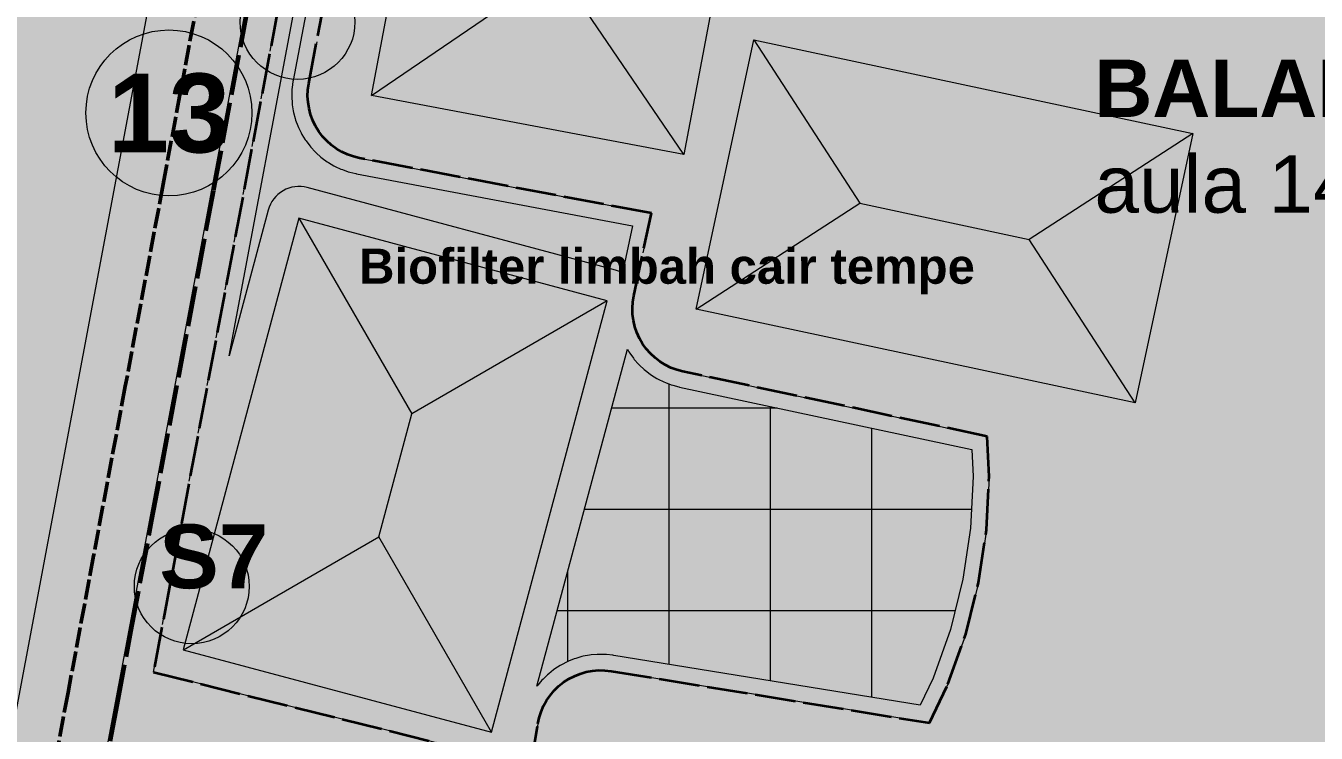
# Model space of a CAD drawing. Header units: metres. Extents: x 305909 to 307171, y 9156037 to 9156671.
# Drawn here: x 306370.52 to 306410.95, y 9156467.56 to 9156489.73 of the extents above; entities that cross this region are included whole.
import ezdxf
from ezdxf.enums import TextEntityAlignment as Align

# ---------------------------------------------------------------- set-up
doc = ezdxf.new("R2010")
doc.units = ezdxf.units.M
doc.linetypes.add('DASHED', pattern=[1.524, 1.27, -0.254])
doc.linetypes.add('DASHED2', pattern=[0.762, 0.635, -0.127])
for name, color, linetype, lineweight, true_color in [('B-BANGUNAN_PERMUKIMAN', 7, 'Continuous', 13, 0xf0cd8c), ('B-BAYANGAN', 7, 'Continuous', 0, 0x76786c), ('J-PERKERASAN_JALAN', 7, 'Continuous', 9, 0x989896), ('T-BALAI_PELATIHAN', 7, 'Continuous', 30, 0xaa2d2d), ('T-BANGUNAN_KLASTER_INTI', 7, 'Continuous', 13, 0xe88c3c), ('T-BIOFILTER', 7, 'Continuous', 13, 0x60aad2), ('T-JALUR_DISTRIBUSI_BARANG', 7, 'DASHED', 50, 0x7832aa), ('T-JALUR_WISATA_EDUKASI', 7, 'DASHED2', 50, 0xe66e00), ('T-KLASTER_TEMPE_INTI', 7, 'DASHED', 35, 0xd26e14), ('T-LABEL_ELEMEN', 7, 'Continuous', 0, 0x141414), ('T-NOMOR_ELEMEN', 7, 'Continuous', 18, 0x141414), ('T-PERSIL_BALAI', 7, 'DASHED', 13, 0xb42828), ('T-RUANG_JEMUR_DISPLAY', 7, 'Continuous', 9, 0xf9e79f), ('U-PENANDA', 7, 'Continuous', 18, 0x192d78), ('V-POHON_PENEDUH', 7, 'Continuous', 13, 0x288232), ('Z-R-UT', 7, 'Continuous', 0, 0xffd699), ('Z-SPU-2', 7, 'Continuous', 0, 0xe6d2f0)]:
    doc.layers.add(name, color=color, linetype=linetype, lineweight=lineweight, true_color=true_color)
doc.styles.add('ARIALB', font='arialbd.ttf')

# ---------------------------------------------------------------- blocks, each defined once
blk = doc.blocks.new('POHON')
at = {"true_color": 0x347638}
h = blk.add_hatch(color=97, dxfattribs=at)
h.dxf.hatch_style = 1
edge = h.paths.add_edge_path()
edge.add_arc((0, 0), 1, 0, 360)
at = {"true_color": 0x3e843e}
h = blk.add_hatch(color=97, dxfattribs=at)
h.dxf.hatch_style = 1
edge = h.paths.add_edge_path()
edge.add_arc((0, 0.78), 0.32, 0, 360)
h = blk.add_hatch(color=97, dxfattribs=at)
h.dxf.hatch_style = 1
edge = h.paths.add_edge_path()
edge.add_arc((-0.552, 0.552), 0.32, 0, 360)
at = {"true_color": 0x62a556}
h = blk.add_hatch(color=85, dxfattribs=at)
h.dxf.hatch_style = 1
edge = h.paths.add_edge_path()
edge.add_arc((-0.2, 0.22), 0.55, 0, 360)
at = {"true_color": 0x3e843e}
h = blk.add_hatch(color=97, dxfattribs=at)
h.dxf.hatch_style = 1
edge = h.paths.add_edge_path()
edge.add_arc((0.552, 0.552), 0.32, 0, 360)
at = {"true_color": 0x697060}
h = blk.add_hatch(color=251, dxfattribs=at)
h.dxf.hatch_style = 1
edge = h.paths.add_edge_path()
edge.add_arc((0.38, -0.38), 1, 0, 360)
at = {"true_color": 0x3e843e}
h = blk.add_hatch(color=97, dxfattribs=at)
h.dxf.hatch_style = 1
edge = h.paths.add_edge_path()
edge.add_arc((-0.78, 0), 0.32, 0, 360)
h = blk.add_hatch(color=97, dxfattribs=at)
h.dxf.hatch_style = 1
edge = h.paths.add_edge_path()
edge.add_arc((0.78, 0), 0.32, 0, 360)
h = blk.add_hatch(color=97, dxfattribs=at)
h.dxf.hatch_style = 1
edge = h.paths.add_edge_path()
edge.add_arc((-0.552, -0.552), 0.32, 0, 360)
h = blk.add_hatch(color=97, dxfattribs=at)
h.dxf.hatch_style = 1
edge = h.paths.add_edge_path()
edge.add_arc((0.552, -0.552), 0.32, 0, 360)
h = blk.add_hatch(color=97, dxfattribs=at)
h.dxf.hatch_style = 1
edge = h.paths.add_edge_path()
edge.add_arc((0, -0.78), 0.32, 0, 360)
at = {"color": 99, "lineweight": 9, "true_color": 0x235528}
blk.add_circle((0, 0), 1, dxfattribs=at)
blk = doc.blocks.new('PENANDA')
at = {"true_color": 0x192d78}
h = blk.add_hatch(color=166, dxfattribs=at)
h.dxf.hatch_style = 1
h.paths.add_polyline_path([(0, 1.6), (-1.4, -0.9), (1.4, -0.9)])

msp = doc.modelspace()

# ---------------------------------------------------------------- hatches: boundary and pattern name
at = {"layer": 'B-BANGUNAN_PERMUKIMAN', "true_color": 0xe9875c}
h = msp.add_hatch(color=23, dxfattribs=at)
h.dxf.hatch_style = 1
h.paths.add_polyline_path([(306387.282, 9156492.118), (306387.169, 9156491.517), (306381.348, 9156487.549), (306383.314, 9156497.939), (306387.282, 9156492.118)])
at = {"layer": 'B-BANGUNAN_PERMUKIMAN', "true_color": 0xb26847}
h = msp.add_hatch(color=25, dxfattribs=at)
h.dxf.hatch_style = 1
h.paths.add_polyline_path([(306391.138, 9156485.697), (306387.169, 9156491.517), (306387.282, 9156492.118), (306393.103, 9156496.087), (306393.103, 9156496.087), (306391.138, 9156485.697)])
at = {"layer": 'B-BANGUNAN_PERMUKIMAN', "true_color": 0xbb6d4a}
h = msp.add_hatch(color=13, dxfattribs=at)
h.dxf.hatch_style = 1
h.paths.add_polyline_path([(306387.169, 9156491.517), (306391.138, 9156485.697), (306381.348, 9156487.549), (306381.348, 9156487.549), (306387.169, 9156491.517)])
at = {"layer": 'B-BANGUNAN_PERMUKIMAN', "true_color": 0xe9885d}
h = msp.add_hatch(color=23, dxfattribs=at)
h.dxf.hatch_style = 1
h.paths.add_polyline_path([(306396.646, 9156484.171), (306391.523, 9156480.852), (306393.327, 9156489.294), (306393.327, 9156489.294), (306396.646, 9156484.171)])
at = {"layer": 'B-BANGUNAN_PERMUKIMAN', "true_color": 0xdf8259}
h = msp.add_hatch(color=23, dxfattribs=at)
h.dxf.hatch_style = 1
h.paths.add_polyline_path([(306401.957, 9156483.036), (306396.646, 9156484.171), (306393.327, 9156489.294), (306407.08, 9156486.355), (306401.957, 9156483.036)])
at = {"layer": 'B-BANGUNAN_PERMUKIMAN', "true_color": 0xb26746}
h = msp.add_hatch(color=25, dxfattribs=at)
h.dxf.hatch_style = 1
h.paths.add_polyline_path([(306405.277, 9156477.913), (306401.957, 9156483.036), (306407.08, 9156486.355), (306407.08, 9156486.355), (306405.537, 9156479.133), (306405.277, 9156477.913)])
at = {"layer": 'B-BANGUNAN_PERMUKIMAN', "true_color": 0xbc6d4a}
h = msp.add_hatch(color=13, dxfattribs=at)
h.dxf.hatch_style = 1
h.paths.add_polyline_path([(306391.523, 9156480.852), (306396.646, 9156484.171), (306401.957, 9156483.036), (306405.277, 9156477.913), (306391.523, 9156480.852)])
at = {"layer": 'B-BAYANGAN', "true_color": 0x76786c}
h = msp.add_hatch(color=8, dxfattribs=at)
h.dxf.hatch_style = 1
h.paths.add_polyline_path([(306393.853, 9156495.337), (306391.888, 9156484.947), (306382.098, 9156486.799), (306384.064, 9156497.189), (306393.853, 9156495.337)])
h = msp.add_hatch(color=8, dxfattribs=at)
h.dxf.hatch_style = 1
h.paths.add_polyline_path([(306393.853, 9156495.337), (306391.888, 9156484.947), (306382.098, 9156486.799), (306384.064, 9156497.189), (306393.853, 9156495.337)])
h = msp.add_hatch(color=8, dxfattribs=at)
h.dxf.hatch_style = 1
h.paths.add_polyline_path([(306407.83, 9156485.605), (306406.026, 9156477.163), (306392.273, 9156480.102), (306394.077, 9156488.544), (306407.83, 9156485.605)])
h = msp.add_hatch(color=8, dxfattribs=at)
h.dxf.hatch_style = 1
h.paths.add_polyline_path([(306407.83, 9156485.605), (306406.026, 9156477.163), (306392.273, 9156480.102), (306394.077, 9156488.544), (306407.83, 9156485.605)])
h = msp.add_hatch(color=8, dxfattribs=at)
h.dxf.hatch_style = 1
h.paths.add_polyline_path([(306389.635, 9156480.208), (306379.976, 9156482.796), (306376.352, 9156469.273), (306386.012, 9156466.685), (306389.635, 9156480.208)])
at = {"layer": 'J-PERKERASAN_JALAN', "true_color": 0x989896}
h = msp.add_hatch(color=252, dxfattribs=at)
h.dxf.hatch_style = 1
h.paths.add_polyline_path([(306211.341, 9156561.319), (306215.693, 9156561.13), (306215.76, 9156561.126), (306215.8, 9156561.123), (306215.867, 9156561.117), (306305.106, 9156551.206), (306305.211, 9156551.196), (306385.831, 9156544.389), (306385.918, 9156544.38), (306385.969, 9156544.374), (306386.055, 9156544.361), (306424.864, 9156537.661), (306424.901, 9156537.654), (306424.922, 9156537.65), (306424.958, 9156537.643), (306453.186, 9156531.689), (306453.481, 9156531.639), (306455.847, 9156531.322), (306456.066, 9156531.299), (306458.588, 9156531.102), (306458.613, 9156531.1), (306499.527, 9156528.16), (306499.548, 9156528.159), (306503.861, 9156527.791), (306503.93, 9156527.784), (306503.97, 9156527.78), (306504.038, 9156527.77), (306508.381, 9156527.098), (306524.104, 9156524.604), (306524.104, 9156521.364), (306507.903, 9156523.933), (306507.888, 9156523.936), (306503.705, 9156524.584), (306503.432, 9156524.616), (306499.323, 9156524.966), (306499.27, 9156524.971), (306458.379, 9156527.908), (306455.69, 9156528.118), (306455.636, 9156528.123), (306455.603, 9156528.127), (306455.548, 9156528.133), (306452.885, 9156528.49), (306452.811, 9156528.501), (306452.767, 9156528.509), (306452.694, 9156528.523), (306424.381, 9156534.494), (306424.236, 9156534.522), (306390.807, 9156540.293), (306390.292, 9156540.348), (306389.774, 9156540.336), (306389.261, 9156540.256), (306388.764, 9156540.112), (306388.289, 9156539.904), (306387.845, 9156539.636), (306387.439, 9156539.314), (306387.079, 9156538.941), (306386.769, 9156538.525), (306386.516, 9156538.073), (306386.324, 9156537.592), (306386.196, 9156537.089), (306373.097, 9156467.337), (306371.27, 9156457.608), (306371.258, 9156457.542), (306354.047, 9156356.618), (306353.994, 9156356.117), (306354.004, 9156355.613), (306354.077, 9156355.115), (306354.213, 9156354.629), (306354.408, 9156354.165), (306354.661, 9156353.729), (306354.966, 9156353.328), (306355.319, 9156352.968), (306355.714, 9156352.656), (306356.146, 9156352.396), (306356.607, 9156352.192), (306357.09, 9156352.048), (306357.587, 9156351.966), (306409.631, 9156346.693), (306409.685, 9156346.687), (306409.717, 9156346.683), (306409.771, 9156346.675), (306440.166, 9156341.92), (306440.608, 9156341.876), (306479.912, 9156340.134), (306480.43, 9156340.144), (306480.943, 9156340.222), (306481.441, 9156340.365), (306481.917, 9156340.572), (306482.362, 9156340.838), (306482.768, 9156341.16), (306483.13, 9156341.531), (306483.441, 9156341.946), (306483.695, 9156342.398), (306483.889, 9156342.879), (306484.019, 9156343.381), (306484.082, 9156343.896), (306484.563, 9156352.101), (306486.641, 9156384.636), (306486.657, 9156384.758), (306486.78, 9156384.758), (306489.513, 9156384.584), (306489.635, 9156384.568), (306489.635, 9156384.445), (306487.559, 9156351.943), (306487.558, 9156351.922), (306487.067, 9156343.551), (306487.07, 9156343.043), (306487.137, 9156342.539), (306487.267, 9156342.048), (306487.458, 9156341.578), (306487.707, 9156341.135), (306488.011, 9156340.728), (306488.363, 9156340.362), (306488.76, 9156340.044), (306489.193, 9156339.779), (306489.656, 9156339.571), (306490.142, 9156339.423), (306490.643, 9156339.338), (306492.503, 9156339.143), (306492.541, 9156339.139), (306492.564, 9156339.136), (306492.602, 9156339.131), (306513.238, 9156336.16), (306513.401, 9156336.139), (306524.104, 9156335.046), (306524.104, 9156331.829), (306512.982, 9156332.966), (306512.941, 9156332.97), (306512.916, 9156332.973), (306512.875, 9156332.979), (306498.863, 9156334.996), (306498.356, 9156335.037), (306497.849, 9156335.012), (306497.349, 9156334.924), (306496.864, 9156334.773), (306496.402, 9156334.562), (306495.97, 9156334.294), (306495.576, 9156333.973), (306495.226, 9156333.605), (306494.925, 9156333.196), (306494.679, 9156332.752), (306494.49, 9156332.28), (306494.364, 9156331.788), (306494.3, 9156331.284), (306494.301, 9156330.776), (306499.491, 9156251.377), (306499.491, 9156251.254), (306499.369, 9156251.238), (306496.637, 9156251.059), (306496.514, 9156251.059), (306496.498, 9156251.181), (306491.167, 9156332.724), (306491.102, 9156333.229), (306490.973, 9156333.721), (306490.782, 9156334.193), (306490.533, 9156334.637), (306490.23, 9156335.046), (306489.877, 9156335.413), (306489.48, 9156335.732), (306489.047, 9156335.998), (306488.582, 9156336.207), (306488.095, 9156336.356), (306487.594, 9156336.441), (306485.258, 9156336.686), (306485.017, 9156336.704), (306446.09, 9156338.429), (306445.584, 9156338.42), (306445.083, 9156338.346), (306444.595, 9156338.21), (306444.129, 9156338.013), (306443.691, 9156337.759), (306443.289, 9156337.452), (306442.928, 9156337.096), (306442.616, 9156336.698), (306442.356, 9156336.263), (306442.153, 9156335.8), (306442.011, 9156335.314), (306441.931, 9156334.814), (306441.915, 9156334.308), (306442.571, 9156313.413), (306442.58, 9156313.248), (306443.283, 9156303.609), (306443.286, 9156303.565), (306443.287, 9156303.544), (306443.288, 9156303.5), (306443.886, 9156283.072), (306443.882, 9156282.949), (306443.759, 9156282.937), (306441.022, 9156282.857), (306440.899, 9156282.862), (306440.888, 9156282.984), (306440.293, 9156303.314), (306440.284, 9156303.488), (306439.581, 9156313.122), (306439.578, 9156313.164), (306439.577, 9156313.184), (306439.576, 9156313.226), (306438.873, 9156335.586), (306438.826, 9156336.086), (306438.716, 9156336.577), (306438.545, 9156337.05), (306438.317, 9156337.498), (306438.034, 9156337.914), (306437.701, 9156338.291), (306437.323, 9156338.623), (306436.907, 9156338.906), (306436.458, 9156339.133), (306435.985, 9156339.303), (306435.494, 9156339.412), (306409.399, 9156343.494), (306409.184, 9156343.522), (306356.316, 9156348.878), (306355.783, 9156348.897), (306355.253, 9156348.844), (306354.735, 9156348.722), (306354.238, 9156348.531), (306353.77, 9156348.276), (306353.34, 9156347.962), (306352.956, 9156347.593), (306352.624, 9156347.176), (306352.351, 9156346.719), (306352.141, 9156346.23), (306351.997, 9156345.717), (306341.11, 9156293.6), (306341.085, 9156293.468), (306330.918, 9156235.039), (306330.908, 9156234.979), (306329.587, 9156226.644), (306329.547, 9156226.286), (306329.002, 9156218.17), (306329.001, 9156218.146), (306326.612, 9156189.443), (306326.594, 9156189.321), (306326.471, 9156189.324), (306323.742, 9156189.551), (306323.62, 9156189.569), (306323.622, 9156189.692), (306326.007, 9156218.339), (306326.011, 9156218.403), (306326.567, 9156226.689), (306326.575, 9156226.779), (306326.58, 9156226.824), (306326.592, 9156226.913), (306327.95, 9156235.479), (306327.954, 9156235.502), (306338.142, 9156294.057), (306338.148, 9156294.09), (306338.151, 9156294.106), (306338.158, 9156294.139), (306348.925, 9156345.68), (306348.998, 9156346.205), (306349.002, 9156346.735), (306348.936, 9156347.261), (306348.8, 9156347.774), (306348.598, 9156348.264), (306348.333, 9156348.723), (306348.01, 9156349.143), (306347.634, 9156349.517), (306347.211, 9156349.837), (306346.75, 9156350.099), (306346.259, 9156350.298), (306345.745, 9156350.43), (306324.834, 9156354.345), (306324.271, 9156354.41), (306279.508, 9156356.343), (306211.341, 9156359.746), (306211.341, 9156362.949), (306279.625, 9156359.541), (306279.652, 9156359.54), (306324.736, 9156357.593), (306324.877, 9156357.581), (306324.962, 9156357.572), (306325.102, 9156357.551), (306346.36, 9156353.57), (306346.885, 9156353.507), (306347.414, 9156353.514), (306347.937, 9156353.591), (306348.445, 9156353.736), (306348.93, 9156353.947), (306349.383, 9156354.219), (306349.796, 9156354.55), (306350.161, 9156354.931), (306350.473, 9156355.358), (306350.727, 9156355.822), (306350.917, 9156356.315), (306351.04, 9156356.829), (306367.345, 9156452.444), (306367.4, 9156452.978), (306367.382, 9156453.515), (306367.293, 9156454.044), (306367.134, 9156454.557), (306366.908, 9156455.044), (306366.618, 9156455.496), (306366.271, 9156455.905), (306365.872, 9156456.264), (306365.428, 9156456.566), (306364.948, 9156456.806), (306364.44, 9156456.98), (306363.913, 9156457.084), (306328.417, 9156461.659), (306307.102, 9156464.447), (306307.086, 9156464.449), (306307.041, 9156464.456), (306243.125, 9156474.305), (306242.61, 9156474.35), (306242.093, 9156474.329), (306241.583, 9156474.241), (306241.089, 9156474.088), (306240.619, 9156473.873), (306240.18, 9156473.598), (306239.781, 9156473.27), (306239.427, 9156472.892), (306239.125, 9156472.472), (306238.879, 9156472.017), (306235.863, 9156465.428), (306235.816, 9156465.333), (306235.721, 9156465.173), (306235.626, 9156465.045), (306235.517, 9156464.929), (306235.377, 9156464.807), (306235.291, 9156464.744), (306234.104, 9156463.916), (306234.011, 9156463.855), (306233.816, 9156463.749), (306233.715, 9156463.704), (306232.243, 9156463.105), (306232.16, 9156463.073), (306232.012, 9156463.028), (306231.882, 9156463), (306231.728, 9156462.982), (306231.639, 9156462.977), (306225.305, 9156462.777), (306225.175, 9156462.777), (306225.11, 9156462.78), (306224.979, 9156462.788), (306217.294, 9156463.552), (306217.186, 9156463.566), (306217.132, 9156463.574), (306217.025, 9156463.594), (306211.341, 9156464.792), (306211.341, 9156467.858), (306217.404, 9156466.58), (306217.834, 9156466.513), (306224.983, 9156465.803), (306225.505, 9156465.785), (306230.354, 9156465.938), (306230.906, 9156465.994), (306231.444, 9156466.125), (306231.96, 9156466.33), (306232.442, 9156466.604), (306232.881, 9156466.943), (306233.27, 9156467.338), (306233.6, 9156467.784), (306233.865, 9156468.271), (306237.161, 9156475.469), (306237.205, 9156475.561), (306237.295, 9156475.714), (306237.385, 9156475.836), (306237.487, 9156475.949), (306237.6, 9156476.051), (306237.743, 9156476.156), (306237.829, 9156476.21), (306239.166, 9156476.996), (306239.245, 9156477.041), (306239.389, 9156477.108), (306239.517, 9156477.155), (306239.67, 9156477.196), (306239.759, 9156477.213), (306241.459, 9156477.502), (306241.565, 9156477.517), (306241.752, 9156477.529), (306241.939, 9156477.52), (306242.045, 9156477.507), (306307.452, 9156467.428), (306307.542, 9156467.415), (306328.795, 9156464.635), (306328.802, 9156464.634), (306364.829, 9156459.991), (306365.332, 9156459.958), (306365.835, 9156459.989), (306366.33, 9156460.083), (306366.81, 9156460.238), (306367.266, 9156460.452), (306367.692, 9156460.722), (306368.08, 9156461.044), (306368.425, 9156461.412), (306368.721, 9156461.82), (306368.963, 9156462.262), (306369.147, 9156462.731), (306369.271, 9156463.22), (306370.149, 9156467.89), (306383.124, 9156536.986), (306383.186, 9156537.496), (306383.182, 9156538.011), (306383.112, 9156538.52), (306382.978, 9156539.016), (306382.781, 9156539.491), (306382.525, 9156539.937), (306382.213, 9156540.346), (306381.852, 9156540.712), (306381.447, 9156541.028), (306381.004, 9156541.29), (306380.532, 9156541.493), (306380.037, 9156541.634), (306379.529, 9156541.71), (306304.881, 9156548.012), (306304.855, 9156548.015), (306304.839, 9156548.016), (306304.813, 9156548.019), (306215.667, 9156557.919), (306215.399, 9156557.94), (306211.341, 9156558.116), (306211.341, 9156561.319)])
at = {"layer": 'T-BALAI_PELATIHAN', "true_color": 0xb62b2b}
h = msp.add_hatch(color=22, dxfattribs=at)
h.dxf.hatch_style = 1
h.paths.add_polyline_path([(306382.611, 9156477.573), (306381.576, 9156473.708), (306375.453, 9156470.174), (306379.076, 9156483.696), (306382.611, 9156477.573)])
at = {"layer": 'T-BALAI_PELATIHAN', "true_color": 0xac2929}
h = msp.add_hatch(color=24, dxfattribs=at)
h.dxf.hatch_style = 1
h.paths.add_polyline_path([(306382.611, 9156477.573), (306379.076, 9156483.696), (306388.734, 9156481.108), (306382.611, 9156477.573)])
at = {"layer": 'T-BALAI_PELATIHAN', "true_color": 0x892020}
h = msp.add_hatch(color=26, dxfattribs=at)
h.dxf.hatch_style = 1
h.paths.add_polyline_path([(306385.112, 9156467.585), (306381.576, 9156473.708), (306382.611, 9156477.573), (306388.734, 9156481.108), (306388.734, 9156481.108), (306385.112, 9156467.585)])
at = {"layer": 'T-BALAI_PELATIHAN', "true_color": 0x932222}
h = msp.add_hatch(color=24, dxfattribs=at)
h.dxf.hatch_style = 1
h.paths.add_polyline_path([(306381.576, 9156473.708), (306385.112, 9156467.585), (306375.453, 9156470.173), (306375.453, 9156470.174), (306381.576, 9156473.708)])
at = {"layer": 'T-BANGUNAN_KLASTER_INTI', "true_color": 0xff952d}
h = msp.add_hatch(color=30, dxfattribs=at)
h.dxf.hatch_style = 1
h.paths.add_polyline_path([(306387.282, 9156492.118), (306387.169, 9156491.517), (306381.348, 9156487.549), (306383.314, 9156497.939), (306387.282, 9156492.118)])
at = {"layer": 'T-BANGUNAN_KLASTER_INTI', "true_color": 0xc97222}
h = msp.add_hatch(color=32, dxfattribs=at)
h.dxf.hatch_style = 1
h.paths.add_polyline_path([(306391.138, 9156485.697), (306387.169, 9156491.517), (306387.282, 9156492.118), (306393.103, 9156496.087), (306393.103, 9156496.087), (306391.138, 9156485.697)])
at = {"layer": 'T-BANGUNAN_KLASTER_INTI', "true_color": 0xd37824}
h = msp.add_hatch(color=32, dxfattribs=at)
h.dxf.hatch_style = 1
h.paths.add_polyline_path([(306387.169, 9156491.517), (306391.138, 9156485.697), (306381.348, 9156487.549), (306381.348, 9156487.549), (306387.169, 9156491.517)])
at = {"layer": 'T-BANGUNAN_KLASTER_INTI', "true_color": 0xff952d}
h = msp.add_hatch(color=30, dxfattribs=at)
h.dxf.hatch_style = 1
h.paths.add_polyline_path([(306396.646, 9156484.171), (306391.523, 9156480.852), (306393.327, 9156489.294), (306393.327, 9156489.294), (306396.646, 9156484.171)])
at = {"layer": 'T-BANGUNAN_KLASTER_INTI', "true_color": 0xfc8f2b}
h = msp.add_hatch(color=30, dxfattribs=at)
h.dxf.hatch_style = 1
h.paths.add_polyline_path([(306401.957, 9156483.036), (306396.646, 9156484.171), (306393.327, 9156489.294), (306407.08, 9156486.355), (306401.957, 9156483.036)])
at = {"layer": 'T-BANGUNAN_KLASTER_INTI', "true_color": 0xc87222}
h = msp.add_hatch(color=32, dxfattribs=at)
h.dxf.hatch_style = 1
h.paths.add_polyline_path([(306405.277, 9156477.913), (306401.957, 9156483.036), (306407.08, 9156486.355), (306407.08, 9156486.355), (306405.537, 9156479.133), (306405.277, 9156477.913)])
at = {"layer": 'T-BANGUNAN_KLASTER_INTI', "true_color": 0xd37824}
h = msp.add_hatch(color=32, dxfattribs=at)
h.dxf.hatch_style = 1
h.paths.add_polyline_path([(306391.523, 9156480.852), (306396.646, 9156484.171), (306401.957, 9156483.036), (306405.277, 9156477.913), (306391.523, 9156480.852)])
at = {"layer": 'T-BIOFILTER', "true_color": 0x60aad2}
h = msp.add_hatch(color=143, dxfattribs=at)
h.dxf.hatch_style = 1
h.paths.add_polyline_path([(306378.888, 9156487.989), (306378.861, 9156487.795), (306378.856, 9156487.746), (306378.848, 9156487.55), (306378.849, 9156487.501), (306378.86, 9156487.305), (306378.866, 9156487.256), (306378.896, 9156487.062), (306378.906, 9156487.014), (306378.956, 9156486.824), (306378.97, 9156486.777), (306379.038, 9156486.593), (306379.058, 9156486.548), (306379.143, 9156486.371), (306379.167, 9156486.328), (306379.269, 9156486.161), (306379.297, 9156486.12), (306379.415, 9156485.964), (306379.447, 9156485.926), (306379.58, 9156485.782), (306379.615, 9156485.748), (306379.761, 9156485.617), (306379.8, 9156485.586), (306379.958, 9156485.471), (306379.999, 9156485.444), (306380.169, 9156485.345), (306380.212, 9156485.322), (306380.39, 9156485.24), (306380.436, 9156485.222), (306380.621, 9156485.157), (306380.668, 9156485.143), (306380.859, 9156485.097), (306380.883, 9156485.092), (306389.523, 9156483.458), (306389.209, 9156481.987), (306389.177, 9156482.005), (306389.087, 9156482.044), (306388.994, 9156482.074), (306379.335, 9156484.662), (306379.239, 9156484.683), (306379.141, 9156484.694), (306379.043, 9156484.695), (306378.945, 9156484.687), (306378.849, 9156484.67), (306378.755, 9156484.643), (306378.663, 9156484.607), (306378.576, 9156484.562), (306378.493, 9156484.509), (306378.417, 9156484.448), (306378.346, 9156484.379), (306378.283, 9156484.305), (306378.227, 9156484.224), (306378.179, 9156484.138), (306378.14, 9156484.048), (306378.11, 9156483.955), (306376.887, 9156479.391), (306379.152, 9156491.449), (306379.561, 9156491.552), (306378.892, 9156488.013), (306378.888, 9156487.989)])
at = {"layer": 'T-NOMOR_ELEMEN', "true_color": 0xffffff}
h = msp.add_hatch(color=7, dxfattribs=at)
h.dxf.hatch_style = 1
edge = h.paths.add_edge_path()
edge.add_arc((306375, 9156487), 2.6, 0, 360)
at = {"layer": 'T-RUANG_JEMUR_DISPLAY', "true_color": 0xf6e4a0}
h = msp.add_hatch(color=41, dxfattribs=at)
h.dxf.hatch_style = 1
h.paths.add_polyline_path([(306389.412, 9156479.513), (306389.439, 9156479.472), (306389.553, 9156479.313), (306389.584, 9156479.274), (306389.714, 9156479.127), (306389.748, 9156479.092), (306389.891, 9156478.958), (306389.929, 9156478.926), (306390.085, 9156478.807), (306390.125, 9156478.779), (306390.292, 9156478.676), (306390.335, 9156478.652), (306390.511, 9156478.566), (306390.556, 9156478.547), (306390.74, 9156478.478), (306390.787, 9156478.463), (306390.977, 9156478.413), (306391, 9156478.407), (306400.158, 9156476.45), (306400.199, 9156475.6), (306400.12, 9156473.983), (306399.882, 9156472.381), (306399.489, 9156470.81), (306398.943, 9156469.286), (306398.54, 9156468.432), (306388.937, 9156469.997), (306388.912, 9156470), (306388.717, 9156470.022), (306388.668, 9156470.026), (306388.472, 9156470.028), (306388.423, 9156470.027), (306388.228, 9156470.01), (306388.179, 9156470.004), (306387.986, 9156469.968), (306387.938, 9156469.957), (306387.75, 9156469.903), (306387.703, 9156469.887), (306387.521, 9156469.814), (306387.476, 9156469.794), (306387.302, 9156469.704), (306387.259, 9156469.679), (306387.095, 9156469.573), (306387.055, 9156469.544), (306386.901, 9156469.422), (306386.864, 9156469.389), (306386.724, 9156469.252), (306386.69, 9156469.216), (306386.564, 9156469.066), (306386.534, 9156469.028), (306386.534, 9156469.027), (306389.365, 9156479.594), (306389.412, 9156479.513)])
at = {"layer": 'T-RUANG_JEMUR_DISPLAY', "true_color": 0xdcc478}
h = msp.add_hatch(dxfattribs=at)
h.set_pattern_fill('NET', color=53)
h.paths.add_polyline_path([(306389.412, 9156479.513), (306389.439, 9156479.472), (306389.553, 9156479.313), (306389.584, 9156479.274), (306389.714, 9156479.127), (306389.748, 9156479.092), (306389.891, 9156478.958), (306389.929, 9156478.926), (306390.085, 9156478.807), (306390.125, 9156478.779), (306390.292, 9156478.676), (306390.335, 9156478.652), (306390.511, 9156478.566), (306390.556, 9156478.547), (306390.74, 9156478.478), (306390.787, 9156478.463), (306390.977, 9156478.413), (306391, 9156478.407), (306400.158, 9156476.45), (306400.199, 9156475.6), (306400.12, 9156473.983), (306399.882, 9156472.381), (306399.489, 9156470.81), (306398.943, 9156469.286), (306398.54, 9156468.432), (306388.937, 9156469.997), (306388.912, 9156470), (306388.717, 9156470.022), (306388.668, 9156470.026), (306388.472, 9156470.028), (306388.423, 9156470.027), (306388.228, 9156470.01), (306388.179, 9156470.004), (306387.986, 9156469.968), (306387.938, 9156469.957), (306387.75, 9156469.903), (306387.703, 9156469.887), (306387.521, 9156469.814), (306387.476, 9156469.794), (306387.302, 9156469.704), (306387.259, 9156469.679), (306387.095, 9156469.573), (306387.055, 9156469.544), (306386.901, 9156469.422), (306386.864, 9156469.389), (306386.724, 9156469.252), (306386.69, 9156469.216), (306386.564, 9156469.066), (306386.534, 9156469.028), (306386.534, 9156469.027), (306389.365, 9156479.594), (306389.412, 9156479.513)])
at = {"layer": 'Z-R-UT', "true_color": 0xf6dcac}
h = msp.add_hatch(color=41, dxfattribs=at)
h.dxf.hatch_style = 1
h.paths.add_polyline_path([(306039.052, 9156573.455), (306119.178, 9156567.786), (306119.178, 9156567.786), (306160.523, 9156563.133), (306160.523, 9156563.133), (306186.122, 9156560.815), (306186.122, 9156560.815), (306215.657, 9156559.53), (306215.657, 9156559.53), (306305.003, 9156549.608), (306305.003, 9156549.608), (306385.74, 9156542.791), (306385.74, 9156542.791), (306385.919, 9156542.76), (306385.919, 9156484.648), (306380.976, 9156485.584), (306380.785, 9156485.629), (306380.6, 9156485.694), (306380.422, 9156485.776), (306380.252, 9156485.875), (306380.094, 9156485.991), (306379.947, 9156486.121), (306379.814, 9156486.265), (306379.696, 9156486.422), (306379.593, 9156486.589), (306379.507, 9156486.766), (306379.44, 9156486.95), (306379.39, 9156487.14), (306379.36, 9156487.334), (306379.348, 9156487.53), (306379.356, 9156487.726), (306379.383, 9156487.92), (306380.198, 9156492.227), (306378.765, 9156491.868), (306378.718, 9156491.851), (306374.515, 9156469.469), (306385.919, 9156466.63), (306385.919, 9156380), (306360, 9156380), (306360, 9156380), (306360, 9156380), (306360, 9156400.449), (306360, 9156400.449), (306360, 9156400.45), (306369.785, 9156457.829), (306369.785, 9156457.83), (306369.785, 9156457.831), (306369.785, 9156457.832), (306369.785, 9156457.833), (306369.785, 9156457.834), (306369.784, 9156457.835), (306369.784, 9156457.836), (306369.783, 9156457.837), (306369.783, 9156457.838), (306369.782, 9156457.838), (306369.781, 9156457.839), (306369.78, 9156457.84), (306369.78, 9156457.84), (306369.779, 9156457.84), (306369.778, 9156457.841), (306369.777, 9156457.841), (306341.904, 9156461.433), (306341.903, 9156461.433), (306341.903, 9156461.433), (306342.144, 9156465.284), (306342.144, 9156465.285), (306342.144, 9156465.286), (306342.144, 9156465.287), (306342.143, 9156465.288), (306342.143, 9156465.288), (306342.143, 9156465.289), (306342.142, 9156465.29), (306342.142, 9156465.291), (306342.141, 9156465.292), (306342.14, 9156465.292), (306342.139, 9156465.293), (306342.138, 9156465.293), (306342.138, 9156465.294), (306342.137, 9156465.294), (306342.136, 9156465.294), (306264.747, 9156477.801), (306264.746, 9156477.802), (306264.745, 9156477.802), (306222.528, 9156475.456), (306222.528, 9156475.456), (306150.602, 9156473.893), (306150.602, 9156473.893), (306060.207, 9156485.254), (306060.206, 9156485.254), (306060.206, 9156485.254), (306051.451, 9156523.214), (306051.45, 9156523.215), (306033.081, 9156573.806), (306033.081, 9156573.806), (306033.081, 9156573.806), (306039.052, 9156573.455), (306039.052, 9156573.455)])
h = msp.add_hatch(color=41, dxfattribs=at)
h.dxf.hatch_style = 1
h.paths.add_polyline_path([(306385.919, 9156542.76), (306424.61, 9156536.081), (306424.61, 9156536.081), (306440, 9156532.835), (306440, 9156532.835), (306440, 9156532.835), (306440, 9156380), (306440, 9156380), (306440, 9156380), (306385.919, 9156380), (306385.919, 9156466.63), (306386.344, 9156466.524), (306386.561, 9156467.851), (306386.602, 9156468.043), (306386.661, 9156468.23), (306386.739, 9156468.41), (306386.834, 9156468.582), (306386.945, 9156468.744), (306387.072, 9156468.894), (306387.213, 9156469.031), (306387.366, 9156469.153), (306387.531, 9156469.26), (306387.705, 9156469.35), (306387.888, 9156469.422), (306388.076, 9156469.476), (306388.27, 9156469.512), (306388.465, 9156469.528), (306388.661, 9156469.526), (306388.856, 9156469.504), (306398.831, 9156467.878), (306399.406, 9156469.094), (306399.968, 9156470.665), (306400.373, 9156472.283), (306400.618, 9156473.934), (306400.7, 9156475.6), (306400.638, 9156476.859), (306391.105, 9156478.896), (306390.915, 9156478.946), (306390.731, 9156479.015), (306390.555, 9156479.101), (306390.388, 9156479.205), (306390.232, 9156479.324), (306390.089, 9156479.458), (306389.959, 9156479.605), (306389.844, 9156479.764), (306389.746, 9156479.934), (306389.664, 9156480.113), (306389.601, 9156480.298), (306389.556, 9156480.489), (306389.53, 9156480.684), (306389.523, 9156480.88), (306389.535, 9156481.076), (306389.567, 9156481.27), (306390.119, 9156483.854), (306385.919, 9156484.648), (306385.919, 9156542.76)])
at = {"layer": 'Z-SPU-2', "true_color": 0xf0e0c8}
h = msp.add_hatch(color=254, dxfattribs=at)
h.dxf.hatch_style = 1
h.paths.add_polyline_path([(306379.36, 9156487.334), (306379.39, 9156487.14), (306379.44, 9156486.95), (306379.507, 9156486.766), (306379.593, 9156486.589), (306379.696, 9156486.422), (306379.814, 9156486.265), (306379.947, 9156486.121), (306380.094, 9156485.991), (306380.252, 9156485.875), (306380.422, 9156485.776), (306380.6, 9156485.694), (306380.785, 9156485.629), (306380.976, 9156485.584), (306390.119, 9156483.854), (306389.567, 9156481.27), (306389.535, 9156481.076), (306389.523, 9156480.88), (306389.53, 9156480.684), (306389.556, 9156480.489), (306389.601, 9156480.298), (306389.664, 9156480.113), (306389.746, 9156479.934), (306389.844, 9156479.764), (306389.959, 9156479.605), (306390.089, 9156479.458), (306390.232, 9156479.324), (306390.388, 9156479.205), (306390.555, 9156479.101), (306390.731, 9156479.015), (306390.915, 9156478.946), (306391.105, 9156478.896), (306400.638, 9156476.859), (306400.7, 9156475.6), (306400.618, 9156473.934), (306400.373, 9156472.283), (306399.968, 9156470.665), (306399.406, 9156469.094), (306398.831, 9156467.878), (306388.856, 9156469.504), (306388.661, 9156469.526), (306388.465, 9156469.528), (306388.27, 9156469.512), (306388.076, 9156469.476), (306387.888, 9156469.422), (306387.705, 9156469.35), (306387.531, 9156469.26), (306387.366, 9156469.153), (306387.213, 9156469.031), (306387.072, 9156468.894), (306386.945, 9156468.744), (306386.834, 9156468.582), (306386.739, 9156468.41), (306386.661, 9156468.23), (306386.602, 9156468.043), (306386.561, 9156467.851), (306386.344, 9156466.524), (306374.515, 9156469.469), (306378.718, 9156491.851), (306378.765, 9156491.868), (306380.198, 9156492.227), (306379.383, 9156487.92), (306379.356, 9156487.726), (306379.348, 9156487.53), (306379.36, 9156487.334)])

# ---------------------------------------------------------------- linework, layer by layer
at = {"layer": 'B-BANGUNAN_PERMUKIMAN', "color": 17, "lineweight": 9, "true_color": 0x71422d}
for p, q in [((306381.348, 9156487.549), (306387.169, 9156491.517)), ((306391.138, 9156485.697), (306387.169, 9156491.517)), ((306393.327, 9156489.294), (306396.646, 9156484.171)), ((306407.08, 9156486.355), (306401.957, 9156483.036)), ((306391.523, 9156480.852), (306396.646, 9156484.171)), ((306396.646, 9156484.171), (306401.957, 9156483.036)), ((306405.277, 9156477.913), (306401.957, 9156483.036))]:
    msp.add_line(p, q, dxfattribs=at)
at = {"layer": 'B-BANGUNAN_PERMUKIMAN', "color": 17, "lineweight": 13, "true_color": 0x71422d}
for points in [[(306393.103, 9156496.087), (306391.138, 9156485.697), (306381.348, 9156487.549), (306383.314, 9156497.939), (306393.103, 9156496.087)], [(306407.08, 9156486.355), (306405.276, 9156477.913), (306391.523, 9156480.852), (306393.327, 9156489.294), (306407.08, 9156486.355)]]:
    msp.add_lwpolyline(points, close=True, dxfattribs=at)
at = {"layer": 'J-PERKERASAN_JALAN', "color": 251, "lineweight": 13, "true_color": 0x6c6c6a}
for points in [[(306424.236, 9156534.522), (306390.807, 9156540.293), (306390.292, 9156540.348), (306389.774, 9156540.336), (306389.261, 9156540.256), (306388.764, 9156540.112), (306388.289, 9156539.904), (306387.845, 9156539.636), (306387.439, 9156539.314), (306387.079, 9156538.941), (306386.769, 9156538.525), (306386.516, 9156538.073), (306386.324, 9156537.592), (306386.196, 9156537.089), (306373.097, 9156467.337), (306371.27, 9156457.608), (306371.258, 9156457.542), (306354.047, 9156356.618)], [(306328.802, 9156464.634), (306364.829, 9156459.991), (306365.332, 9156459.958), (306365.835, 9156459.989), (306366.33, 9156460.083), (306366.81, 9156460.238), (306367.266, 9156460.452), (306367.692, 9156460.722), (306368.08, 9156461.044), (306368.425, 9156461.412), (306368.721, 9156461.82), (306368.963, 9156462.262), (306369.147, 9156462.731), (306369.271, 9156463.22), (306370.149, 9156467.89), (306383.124, 9156536.986)]]:
    msp.add_lwpolyline(points, dxfattribs=at)
at = {"layer": 'T-BALAI_PELATIHAN', "color": 28, "lineweight": 9, "true_color": 0x581414}
for p, q in [((306379.076, 9156483.696), (306382.611, 9156477.573)), ((306388.734, 9156481.108), (306382.611, 9156477.573)), ((306381.576, 9156473.708), (306382.611, 9156477.573)), ((306375.453, 9156470.174), (306381.576, 9156473.708)), ((306385.112, 9156467.585), (306381.576, 9156473.708))]:
    msp.add_line(p, q, dxfattribs=at)
at = {"layer": 'T-BALAI_PELATIHAN', "color": 28, "lineweight": 13, "true_color": 0x581414}
msp.add_lwpolyline([(306388.735, 9156481.108), (306379.076, 9156483.696), (306375.452, 9156470.173), (306385.112, 9156467.585), (306388.735, 9156481.108)], close=True, dxfattribs=at)
at = {"layer": 'T-BANGUNAN_KLASTER_INTI', "color": 36, "lineweight": 9, "true_color": 0x7f4816}
for p, q in [((306381.348, 9156487.549), (306387.169, 9156491.517)), ((306391.138, 9156485.697), (306387.169, 9156491.517)), ((306393.327, 9156489.294), (306396.646, 9156484.171)), ((306407.08, 9156486.355), (306401.957, 9156483.036)), ((306391.523, 9156480.852), (306396.646, 9156484.171)), ((306396.646, 9156484.171), (306401.957, 9156483.036)), ((306405.277, 9156477.913), (306401.957, 9156483.036))]:
    msp.add_line(p, q, dxfattribs=at)
at = {"layer": 'T-BANGUNAN_KLASTER_INTI', "color": 36, "lineweight": 13, "true_color": 0x7f4816}
for points in [[(306393.103, 9156496.087), (306391.138, 9156485.697), (306381.348, 9156487.549), (306383.314, 9156497.939), (306393.103, 9156496.087)], [(306407.08, 9156486.355), (306405.276, 9156477.913), (306391.523, 9156480.852), (306393.327, 9156489.294), (306407.08, 9156486.355)]]:
    msp.add_lwpolyline(points, close=True, dxfattribs=at)
at = {"layer": 'T-BIOFILTER', "color": 145, "lineweight": 9, "true_color": 0x487f9d}
msp.add_lwpolyline([(306379.561, 9156491.552), (306378.892, 9156488.013), (306378.888, 9156487.989), (306378.888, 9156487.989), (306378.861, 9156487.795), (306378.856, 9156487.746), (306378.848, 9156487.55), (306378.849, 9156487.501), (306378.86, 9156487.305), (306378.866, 9156487.256), (306378.896, 9156487.062), (306378.906, 9156487.014), (306378.956, 9156486.824), (306378.97, 9156486.777), (306379.038, 9156486.593), (306379.058, 9156486.548), (306379.143, 9156486.371), (306379.167, 9156486.328), (306379.269, 9156486.161), (306379.297, 9156486.12), (306379.415, 9156485.964), (306379.447, 9156485.926), (306379.58, 9156485.782), (306379.615, 9156485.748), (306379.761, 9156485.617), (306379.8, 9156485.586), (306379.958, 9156485.471), (306379.999, 9156485.444), (306380.169, 9156485.345), (306380.212, 9156485.322), (306380.39, 9156485.24), (306380.436, 9156485.222), (306380.621, 9156485.157), (306380.668, 9156485.143), (306380.859, 9156485.097), (306380.883, 9156485.092), (306389.523, 9156483.458), (306389.209, 9156481.987), (306389.177, 9156482.005), (306389.087, 9156482.044), (306388.994, 9156482.074), (306379.335, 9156484.662), (306379.239, 9156484.683), (306379.141, 9156484.694), (306379.043, 9156484.695), (306378.945, 9156484.687), (306378.849, 9156484.67), (306378.755, 9156484.643), (306378.663, 9156484.607), (306378.576, 9156484.562), (306378.493, 9156484.509), (306378.417, 9156484.448), (306378.346, 9156484.379), (306378.283, 9156484.305), (306378.227, 9156484.224), (306378.179, 9156484.138), (306378.14, 9156484.048), (306378.11, 9156483.955), (306376.887, 9156479.391), (306379.152, 9156491.449)], dxfattribs=at)
at = {"layer": 'T-JALUR_DISTRIBUSI_BARANG'}
msp.add_lwpolyline([(306373.173, 9156467.305), (306373.388, 9156468.456), (306373.82, 9156470.758), (306374.467, 9156474.21), (306375.33, 9156478.813), (306376.409, 9156484.567), (306377.704, 9156491.472), (306379.214, 9156499.527), (306380.94, 9156508.734), (306383.034, 9156516.689), (306385.495, 9156523.393), (306388.323, 9156528.845), (306391.518, 9156533.047), (306395.081, 9156535.997), (306399.011, 9156537.696), (306403.308, 9156538.144), (306407.973, 9156537.34), (306412.499, 9156536.544)], dxfattribs=at)
at = {"layer": 'T-JALUR_WISATA_EDUKASI'}
msp.add_lwpolyline([(306376.198, 9156492.122), (306374.82, 9156484.766), (306373.634, 9156478.431), (306372.641, 9156473.119), (306371.839, 9156468.828), (306371.23, 9156465.559), (306370.812, 9156463.312), (306370.588, 9156462.088), (306370.419, 9156461.169)], dxfattribs=at)
at = {"layer": 'T-KLASTER_TEMPE_INTI'}
msp.add_lwpolyline([(306378.718, 9156491.851), (306374.515, 9156469.469), (306386.344, 9156466.524), (306386.561, 9156467.851), (306386.602, 9156468.043), (306386.661, 9156468.23), (306386.739, 9156468.41), (306386.834, 9156468.582), (306386.945, 9156468.744), (306387.072, 9156468.894), (306387.213, 9156469.031), (306387.366, 9156469.153), (306387.531, 9156469.26), (306387.705, 9156469.35), (306387.888, 9156469.422), (306388.076, 9156469.476), (306388.27, 9156469.512), (306388.465, 9156469.528), (306388.661, 9156469.526), (306388.856, 9156469.504), (306398.831, 9156467.878), (306399.406, 9156469.094), (306399.968, 9156470.665), (306400.373, 9156472.283), (306400.618, 9156473.934), (306400.7, 9156475.6), (306400.638, 9156476.859), (306391.105, 9156478.896), (306390.915, 9156478.946), (306390.731, 9156479.015), (306390.555, 9156479.101), (306390.388, 9156479.205), (306390.232, 9156479.324), (306390.089, 9156479.458), (306389.959, 9156479.605), (306389.844, 9156479.764), (306389.746, 9156479.934), (306389.664, 9156480.113), (306389.601, 9156480.298), (306389.556, 9156480.489), (306389.53, 9156480.684), (306389.523, 9156480.88), (306389.535, 9156481.076), (306389.567, 9156481.27), (306390.119, 9156483.854), (306380.976, 9156485.584), (306380.785, 9156485.629), (306380.6, 9156485.694), (306380.422, 9156485.776), (306380.252, 9156485.875), (306380.094, 9156485.991), (306379.947, 9156486.121), (306379.814, 9156486.265), (306379.696, 9156486.422), (306379.593, 9156486.589), (306379.507, 9156486.766), (306379.44, 9156486.95), (306379.39, 9156487.14), (306379.36, 9156487.334), (306379.348, 9156487.53), (306379.356, 9156487.726), (306379.383, 9156487.92), (306380.198, 9156492.227)], dxfattribs=at)
at = {"layer": 'T-NOMOR_ELEMEN'}
msp.add_circle((306375, 9156487), 2.6, dxfattribs=at)
at = {"layer": 'T-PERSIL_BALAI'}
for points in [[(306380.198, 9156492.227), (306379.383, 9156487.92)], [(306379.383, 9156487.92), (306379.356, 9156487.726), (306379.348, 9156487.53), (306379.36, 9156487.334), (306379.39, 9156487.14), (306379.44, 9156486.95), (306379.507, 9156486.766), (306379.593, 9156486.589), (306379.696, 9156486.422), (306379.814, 9156486.265), (306379.947, 9156486.121), (306380.094, 9156485.991), (306380.252, 9156485.875), (306380.422, 9156485.776), (306380.6, 9156485.694), (306380.785, 9156485.629), (306380.976, 9156485.584), (306390.119, 9156483.854), (306389.567, 9156481.27), (306389.535, 9156481.076), (306389.523, 9156480.88), (306389.53, 9156480.684), (306389.556, 9156480.489), (306389.601, 9156480.298), (306389.664, 9156480.113), (306389.746, 9156479.934), (306389.844, 9156479.764), (306389.959, 9156479.605), (306390.089, 9156479.458), (306390.232, 9156479.324), (306390.388, 9156479.205), (306390.555, 9156479.101), (306390.731, 9156479.015), (306390.915, 9156478.946), (306391.105, 9156478.896), (306400.638, 9156476.859), (306400.7, 9156475.6), (306400.618, 9156473.934), (306400.373, 9156472.283), (306399.968, 9156470.665), (306399.406, 9156469.094), (306398.831, 9156467.878), (306388.856, 9156469.504), (306388.661, 9156469.526), (306388.465, 9156469.528), (306388.27, 9156469.512), (306388.076, 9156469.476), (306387.888, 9156469.422), (306387.705, 9156469.35), (306387.531, 9156469.26), (306387.366, 9156469.153), (306387.213, 9156469.031), (306387.072, 9156468.894), (306386.945, 9156468.744), (306386.834, 9156468.582), (306386.739, 9156468.41), (306386.661, 9156468.23), (306386.602, 9156468.043), (306386.561, 9156467.851), (306386.344, 9156466.524), (306374.515, 9156469.469), (306378.718, 9156491.851)]]:
    msp.add_lwpolyline(points, dxfattribs=at)
at = {"layer": 'T-RUANG_JEMUR_DISPLAY', "color": 43, "lineweight": 9, "true_color": 0xb8ab78}
msp.add_lwpolyline([(306389.412, 9156479.513), (306389.439, 9156479.472), (306389.553, 9156479.313), (306389.584, 9156479.274), (306389.714, 9156479.127), (306389.748, 9156479.092), (306389.891, 9156478.958), (306389.929, 9156478.926), (306390.085, 9156478.807), (306390.125, 9156478.779), (306390.292, 9156478.676), (306390.335, 9156478.652), (306390.511, 9156478.566), (306390.556, 9156478.547), (306390.74, 9156478.478), (306390.787, 9156478.463), (306390.977, 9156478.413), (306391, 9156478.407), (306400.158, 9156476.45), (306400.199, 9156475.6), (306400.12, 9156473.983), (306399.882, 9156472.381), (306399.489, 9156470.81), (306398.943, 9156469.286), (306398.54, 9156468.432), (306388.937, 9156469.997), (306388.912, 9156470), (306388.717, 9156470.022), (306388.668, 9156470.026), (306388.472, 9156470.028), (306388.423, 9156470.027), (306388.228, 9156470.01), (306388.179, 9156470.004), (306387.986, 9156469.968), (306387.938, 9156469.957), (306387.75, 9156469.903), (306387.703, 9156469.887), (306387.521, 9156469.814), (306387.476, 9156469.794), (306387.302, 9156469.704), (306387.259, 9156469.679), (306387.095, 9156469.573), (306387.055, 9156469.544), (306386.901, 9156469.422), (306386.864, 9156469.389), (306386.724, 9156469.252), (306386.69, 9156469.216), (306386.564, 9156469.066), (306386.534, 9156469.028), (306386.534, 9156469.027), (306389.365, 9156479.594), (306389.412, 9156479.513)], close=True, dxfattribs=at)

# ---------------------------------------------------------------- block references
at = {"layer": 'U-PENANDA'}
msp.add_blockref('PENANDA', (306372.5, 9156470.5), dxfattribs=at)
at = {"layer": 'V-POHON_PENEDUH', "xscale": 1.8, "yscale": 1.8}
for p in [(306379.029, 9156489.852), (306375.717, 9156472.16)]:
    msp.add_blockref('POHON', p, dxfattribs=at)

# ---------------------------------------------------------------- texts
at = {"layer": 'T-LABEL_ELEMEN', "color": 24, "true_color": 0x961e1e, "insert": (306404, 9156486), "char_height": 1.8, "attachment_point": 4, "style": 'ARIALB', "bg_fill": 1, "box_fill_scale": 1.25, "bg_fill_color": 7, "bg_fill_true_color": 16777215, "bg_fill_transparency": 0}
msp.add_mtext('BALAI PELATIHAN UMKM\\P{\\fArial|b0;aula 14x10 m + halaman jemur/display}', dxfattribs=at)
at = {"layer": 'T-LABEL_ELEMEN', "color": 146, "true_color": 0x1e5a8c, "insert": (306380.959, 9156482.029), "char_height": 1.1, "attachment_point": 4, "style": 'ARIALB', "bg_fill": 1, "box_fill_scale": 1.25, "bg_fill_color": 7, "bg_fill_true_color": 16777215, "bg_fill_transparency": 0}
msp.add_mtext('Biofilter limbah cair tempe', dxfattribs=at)
at = {"layer": 'T-NOMOR_ELEMEN', "style": 'ARIALB'}
msp.add_text('13', height=2.47, dxfattribs=at).set_placement((306375, 9156487), align=Align.MIDDLE_CENTER)
at = {"layer": 'U-PENANDA', "color": 166, "true_color": 0x192d78, "style": 'ARIALB'}
msp.add_text('S7', height=2, dxfattribs=at).set_placement((306374.7, 9156472.1))

doc.saveas('drawing.dxf')
